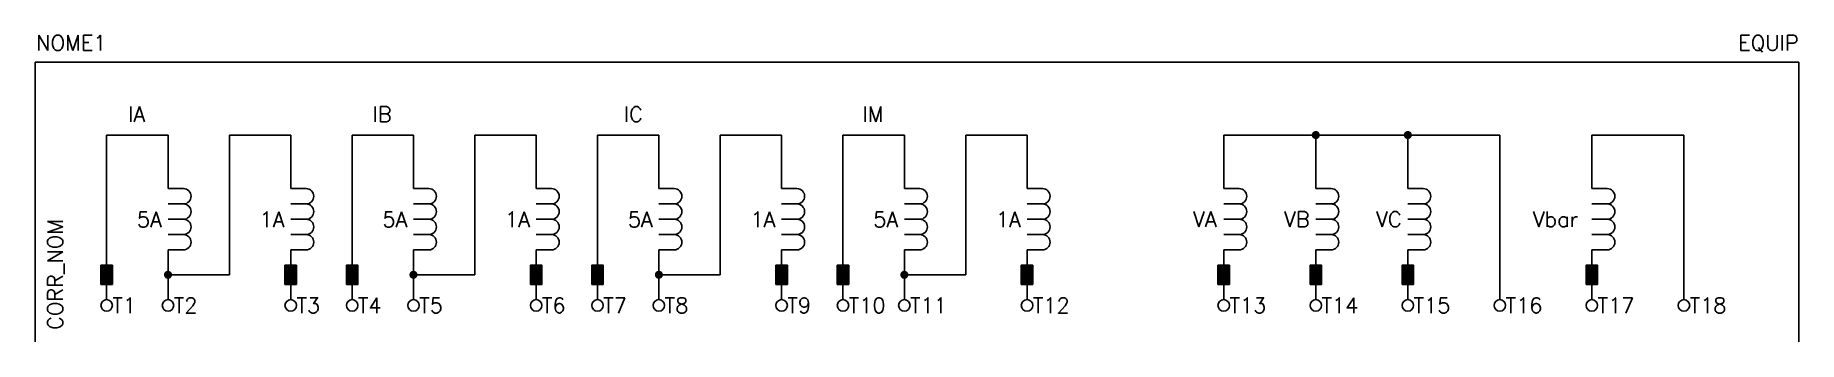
# Model space of a CAD drawing. Extents: x 366 to 596, y 328 to 368.
import ezdxf
from ezdxf.enums import TextEntityAlignment as Align

# ---------------------------------------------------------------- set-up
doc = ezdxf.new("R2010")
doc.units = 0
doc.header["$MEASUREMENT"] = 0
doc.layers.get('0').update_dxf_attribs({"linetype": 'CONTINUOUS'})
doc.styles.add('ROMANS', font='romans')

# ---------------------------------------------------------------- blocks, each defined once
blk = doc.blocks.new('RETANG')
at = {"color": 0}
blk.add_lwpolyline([(2.5, 0), (2.5, 1.5), (0, 1.5), (0, 0)], close=True, dxfattribs=at)
blk.add_solid([(0, 0), (0, 1.5), (2.5, 0), (2.5, 1.5)], dxfattribs=at)
blk = doc.blocks.new('BORN2')
at = {"const_width": 1}
blk.add_lwpolyline([(-0.5, 0, 1), (0.5, 0, 1)], format="xyb", close=True, dxfattribs=at)

msp = doc.modelspace()

# ---------------------------------------------------------------- linework, layer by layer
at = {"color": 0}
for p, q in [((366.26, 364.29), (596.18, 364.29)), ((366.26, 364.29), (366.26, 327.79)), ((596.18, 364.29), (596.18, 327.79)), ((375.57, 354.79), (375.57, 333.29)), ((375.57, 354.79), (383.57, 354.79)), ((383.57, 354.79), (383.57, 347.79)), ((391.57, 354.79), (399.57, 354.79)), ((391.57, 354.79), (391.57, 336.54)), ((399.57, 354.79), (399.57, 347.79)), ((407.57, 354.79), (407.57, 333.29)), ((407.57, 354.79), (415.57, 354.79)), ((415.57, 354.79), (415.57, 347.79)), ((423.57, 354.79), (423.57, 336.54)), ((423.57, 354.79), (431.57, 354.79)), ((431.57, 354.79), (431.57, 347.79)), ((439.57, 354.79), (439.57, 333.29)), ((439.57, 354.79), (447.57, 354.79)), ((447.57, 354.79), (447.57, 347.79)), ((455.57, 354.79), (455.57, 336.54)), ((455.57, 354.79), (463.57, 354.79)), ((463.57, 354.79), (463.57, 347.79)), ((471.57, 354.79), (471.57, 333.29)), ((471.57, 354.79), (479.57, 354.79)), ((479.57, 354.79), (479.57, 347.79)), ((487.57, 354.79), (487.57, 336.54)), ((487.57, 354.79), (495.57, 354.79)), ((495.57, 354.79), (495.57, 347.79)), ((557.21, 354.79), (521.21, 354.79)), ((521.21, 354.79), (521.21, 347.79)), ((533.21, 354.79), (533.21, 347.79)), ((545.21, 354.79), (545.21, 347.79)), ((557.21, 354.79), (557.21, 333.29)), ((569.21, 354.79), (569.21, 347.79)), ((581.21, 354.79), (581.21, 333.29)), ((383.57, 339.79), (383.57, 333.29)), ((399.57, 339.79), (399.57, 333.29)), ((415.57, 339.79), (415.57, 333.29)), ((431.57, 339.79), (431.57, 333.29)), ((447.57, 339.79), (447.57, 333.29)), ((463.57, 339.79), (463.57, 333.29)), ((479.57, 339.79), (479.57, 333.29)), ((495.57, 339.79), (495.57, 333.29)), ((521.21, 339.79), (521.21, 333.29)), ((533.21, 339.79), (533.21, 333.29)), ((545.21, 339.79), (545.21, 333.29)), ((569.21, 339.79), (569.21, 333.29))]:
    msp.add_line(p, q, dxfattribs=at)
at = {"color": 7}
for p, q in [((569.21, 354.79), (581.21, 354.79)), ((383.57, 336.54), (391.57, 336.54)), ((415.57, 336.54), (423.57, 336.54)), ((447.57, 336.54), (455.57, 336.54)), ((479.57, 336.54), (487.57, 336.54))]:
    msp.add_line(p, q, dxfattribs=at)
for p, q in [((385.57, 347.79), (383.57, 347.79)), ((401.57, 347.79), (399.57, 347.79)), ((417.57, 347.79), (415.57, 347.79)), ((433.57, 347.79), (431.57, 347.79)), ((449.57, 347.79), (447.57, 347.79)), ((465.57, 347.79), (463.57, 347.79)), ((481.57, 347.79), (479.57, 347.79)), ((497.57, 347.79), (495.57, 347.79)), ((523.21, 347.79), (521.21, 347.79)), ((535.21, 347.79), (533.21, 347.79)), ((547.21, 347.79), (545.21, 347.79)), ((571.21, 347.79), (569.21, 347.79)), ((385.57, 345.79), (383.57, 345.79)), ((401.57, 345.79), (399.57, 345.79)), ((417.57, 345.79), (415.57, 345.79)), ((433.57, 345.79), (431.57, 345.79)), ((449.57, 345.79), (447.57, 345.79)), ((465.57, 345.79), (463.57, 345.79)), ((481.57, 345.79), (479.57, 345.79)), ((497.57, 345.79), (495.57, 345.79)), ((523.21, 345.79), (521.21, 345.79)), ((535.21, 345.79), (533.21, 345.79)), ((547.21, 345.79), (545.21, 345.79)), ((571.21, 345.79), (569.21, 345.79)), ((385.57, 343.79), (383.57, 343.79)), ((385.57, 343.79), (383.57, 343.79)), ((401.57, 343.79), (399.57, 343.79)), ((401.57, 343.79), (399.57, 343.79)), ((417.57, 343.79), (415.57, 343.79)), ((417.57, 343.79), (415.57, 343.79)), ((433.57, 343.79), (431.57, 343.79)), ((433.57, 343.79), (431.57, 343.79)), ((449.57, 343.79), (447.57, 343.79)), ((449.57, 343.79), (447.57, 343.79)), ((465.57, 343.79), (463.57, 343.79)), ((465.57, 343.79), (463.57, 343.79)), ((481.57, 343.79), (479.57, 343.79)), ((481.57, 343.79), (479.57, 343.79)), ((497.57, 343.79), (495.57, 343.79)), ((497.57, 343.79), (495.57, 343.79)), ((523.21, 343.79), (521.21, 343.79)), ((523.21, 343.79), (521.21, 343.79)), ((535.21, 343.79), (533.21, 343.79)), ((535.21, 343.79), (533.21, 343.79)), ((547.21, 343.79), (545.21, 343.79)), ((547.21, 343.79), (545.21, 343.79)), ((571.21, 343.79), (569.21, 343.79)), ((571.21, 343.79), (569.21, 343.79)), ((383.57, 341.79), (385.57, 341.79)), ((385.57, 341.79), (383.57, 341.79)), ((401.57, 341.79), (399.57, 341.79)), ((399.57, 341.79), (401.57, 341.79)), ((415.57, 341.79), (417.57, 341.79)), ((417.57, 341.79), (415.57, 341.79)), ((431.57, 341.79), (433.57, 341.79)), ((433.57, 341.79), (431.57, 341.79)), ((447.57, 341.79), (449.57, 341.79)), ((449.57, 341.79), (447.57, 341.79)), ((463.57, 341.79), (465.57, 341.79)), ((465.57, 341.79), (463.57, 341.79)), ((479.57, 341.79), (481.57, 341.79)), ((481.57, 341.79), (479.57, 341.79)), ((495.57, 341.79), (497.57, 341.79)), ((497.57, 341.79), (495.57, 341.79)), ((523.21, 341.79), (521.21, 341.79)), ((521.21, 341.79), (523.21, 341.79)), ((535.21, 341.79), (533.21, 341.79)), ((533.21, 341.79), (535.21, 341.79)), ((547.21, 341.79), (545.21, 341.79)), ((545.21, 341.79), (547.21, 341.79)), ((571.21, 341.79), (569.21, 341.79)), ((569.21, 341.79), (571.21, 341.79)), ((385.57, 339.79), (383.57, 339.79)), ((401.57, 339.79), (399.57, 339.79)), ((417.57, 339.79), (415.57, 339.79)), ((433.57, 339.79), (431.57, 339.79)), ((449.57, 339.79), (447.57, 339.79)), ((465.57, 339.79), (463.57, 339.79)), ((481.57, 339.79), (479.57, 339.79)), ((497.57, 339.79), (495.57, 339.79)), ((523.21, 339.79), (521.21, 339.79)), ((535.21, 339.79), (533.21, 339.79)), ((547.21, 339.79), (545.21, 339.79)), ((571.21, 339.79), (569.21, 339.79))]:
    msp.add_line(p, q)
for points in [[(385.57, 345.79, 1), (385.57, 347.79), (383.57, 347.79)], [(401.57, 345.79, 1), (401.57, 347.79), (399.57, 347.79)], [(417.57, 345.79, 1), (417.57, 347.79), (415.57, 347.79)], [(433.57, 345.79, 1), (433.57, 347.79), (431.57, 347.79)], [(449.57, 345.79, 1), (449.57, 347.79), (447.57, 347.79)], [(465.57, 345.79, 1), (465.57, 347.79), (463.57, 347.79)], [(481.57, 345.79, 1), (481.57, 347.79), (479.57, 347.79)], [(497.57, 345.79, 1), (497.57, 347.79), (495.57, 347.79)], [(523.21, 345.79, 1), (523.21, 347.79), (521.21, 347.79)], [(535.21, 345.79, 1), (535.21, 347.79), (533.21, 347.79)], [(547.21, 345.79, 1), (547.21, 347.79), (545.21, 347.79)], [(571.21, 345.79, 1), (571.21, 347.79), (569.21, 347.79)], [(385.57, 343.79, 1), (385.57, 345.79), (383.57, 345.79)], [(401.57, 343.79, 1), (401.57, 345.79), (399.57, 345.79)], [(417.57, 343.79, 1), (417.57, 345.79), (415.57, 345.79)], [(433.57, 343.79, 1), (433.57, 345.79), (431.57, 345.79)], [(449.57, 343.79, 1), (449.57, 345.79), (447.57, 345.79)], [(465.57, 343.79, 1), (465.57, 345.79), (463.57, 345.79)], [(481.57, 343.79, 1), (481.57, 345.79), (479.57, 345.79)], [(497.57, 343.79, 1), (497.57, 345.79), (495.57, 345.79)], [(523.21, 343.79, 1), (523.21, 345.79), (521.21, 345.79)], [(535.21, 343.79, 1), (535.21, 345.79), (533.21, 345.79)], [(547.21, 343.79, 1), (547.21, 345.79), (545.21, 345.79)], [(571.21, 343.79, 1), (571.21, 345.79), (569.21, 345.79)], [(385.57, 341.79, -1), (385.57, 339.79), (383.57, 339.79)], [(401.57, 341.79, -1), (401.57, 339.79), (399.57, 339.79)], [(417.57, 341.79, -1), (417.57, 339.79), (415.57, 339.79)], [(433.57, 341.79, -1), (433.57, 339.79), (431.57, 339.79)], [(449.57, 341.79, -1), (449.57, 339.79), (447.57, 339.79)], [(465.57, 341.79, -1), (465.57, 339.79), (463.57, 339.79)], [(481.57, 341.79, -1), (481.57, 339.79), (479.57, 339.79)], [(497.57, 341.79, -1), (497.57, 339.79), (495.57, 339.79)], [(523.21, 341.79, -1), (523.21, 339.79), (521.21, 339.79)], [(535.21, 341.79, -1), (535.21, 339.79), (533.21, 339.79)], [(547.21, 341.79, -1), (547.21, 339.79), (545.21, 339.79)], [(571.21, 341.79, -1), (571.21, 339.79), (569.21, 339.79)]]:
    msp.add_lwpolyline(points, format="xyb")
at = {"color": 0}
for centre in [(375.57, 332.54), (383.57, 332.54), (399.57, 332.54), (407.57, 332.54), (415.57, 332.54), (431.57, 332.54), (439.57, 332.54), (447.57, 332.54), (463.57, 332.54), (471.57, 332.54), (479.57, 332.54), (495.57, 332.54), (521.21, 332.54), (533.21, 332.54), (545.21, 332.54), (557.21, 332.54), (569.21, 332.54), (581.21, 332.54)]:
    msp.add_circle(centre, 0.75, dxfattribs=at)
for centre in [(385.57, 342.79), (401.57, 342.79), (417.57, 342.79), (433.57, 342.79), (449.57, 342.79), (465.57, 342.79), (481.57, 342.79), (497.57, 342.79), (523.21, 342.79), (535.21, 342.79), (547.21, 342.79), (571.21, 342.79)]:
    msp.add_arc(centre, 1, 270, 90)

# ---------------------------------------------------------------- block references
at = {"color": 7, "xscale": 0.52800000000002, "yscale": 0.52800000000002, "zscale": 0.52800000000002}
for p in [(533.21, 354.79), (545.21, 354.79), (383.57, 336.54), (415.57, 336.54), (447.57, 336.54), (479.57, 336.54)]:
    msp.add_blockref('BORN2', p, dxfattribs=at)
at = {"rotation": 270}
for p in [(374.82, 337.79), (398.82, 337.79), (406.82, 337.79), (430.82, 337.79), (438.82, 337.79), (462.82, 337.79), (470.82, 337.79), (494.82, 337.79), (520.46, 337.79), (532.46, 337.79), (544.46, 337.79), (568.46, 337.79)]:
    msp.add_blockref('RETANG', p, dxfattribs=at)

# ---------------------------------------------------------------- texts
at = {"style": 'ROMANS'}
for s, p in [('IA', (379.49, 357.5)), ('IB', (411.49, 357.5)), ('IC', (444.24, 357.5)), ('IM', (475.49, 357.5)), ('5A', (381.15, 343.77)), ('1A', (397.14, 343.77)), ('5A', (413.15, 343.77)), ('1A', (429.14, 343.77)), ('5A', (445.15, 343.77)), ('1A', (461.14, 343.77)), ('5A', (477.15, 343.77)), ('1A', (493.14, 343.77)), ('VA', (518.75, 343.79)), ('VB', (530.75, 343.79)), ('VC', (542.75, 343.79)), ('Vbar', (564.47, 343.79))]:
    msp.add_text(s, height=2, dxfattribs=at).set_placement(p, align=Align.MIDDLE_CENTER)
at = {"lineweight": -3, "style": 'ROMANS'}
msp.add_attdef('NOME1', text='', height=2, dxfattribs=at).set_placement((370.96, 366.83), align=Align.MIDDLE_CENTER)
msp.add_attdef('EQUIP', text='', height=2, dxfattribs=at).set_placement((596.18, 366.83), align=Align.MIDDLE_RIGHT)
msp.add_attdef('CORR_NOM', text='', height=2, rotation=90, dxfattribs=at).set_placement((368.85, 329.34), align=Align.MIDDLE_LEFT)
for tag, p in [('T1', (376.32, 332.54)), ('T2', (384.32, 332.54)), ('T3', (400.32, 332.54)), ('T4', (408.32, 332.54)), ('T5', (416.32, 332.54)), ('T6', (432.32, 332.54)), ('T7', (440.32, 332.54)), ('T8', (448.32, 332.54)), ('T9', (464.32, 332.54)), ('T10', (472.32, 332.54)), ('T11', (480.32, 332.54)), ('T12', (496.32, 332.54)), ('T13', (521.96, 332.54)), ('T14', (533.96, 332.54)), ('T15', (545.96, 332.54)), ('T16', (557.96, 332.54)), ('T17', (569.96, 332.54)), ('T18', (581.96, 332.54))]:
    msp.add_attdef(tag, text='', height=2, dxfattribs=at).set_placement(p, align=Align.MIDDLE_LEFT)

doc.saveas('drawing.dxf')
